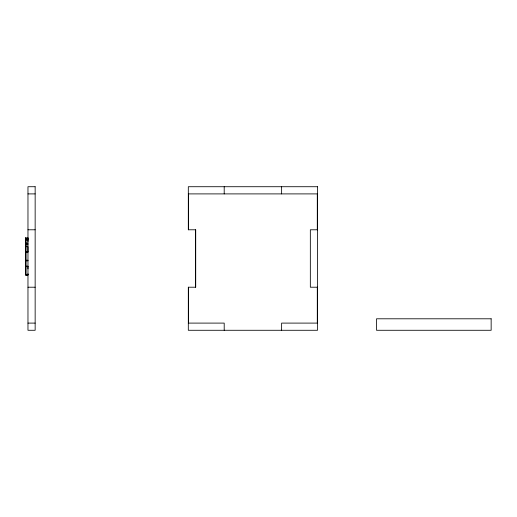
<?xml version="1.0" encoding="UTF-8"?>
<svg xmlns="http://www.w3.org/2000/svg" width="517" height="517" viewBox="0 0 517 517"><rect width="100%" height="100%" fill="white"/><g stroke="black" fill="none" stroke-linecap="round" stroke-linejoin="round"><path stroke-width="0.78" d="M25.85 275.122L25.85 237.587L25.85 275.122L27.97 275.122M27.97 274.514L27.97 273.758M27.97 268.866L27.97 266.177L25.85 266.177M27.97 241.607L27.97 239.791M27.97 239.41L27.97 238.654L25.85 238.654M27.97 237.587L27.97 238.124L25.85 238.117M27.97 193.901L35.15 193.901M188.317 193.901L317.516 193.901M27.97 229.787L35.15 229.787M317.516 229.787L310.336 229.787L310.336 287.213L317.516 287.213M25.85 238.764L27.97 238.764M25.85 239.028L27.97 239.028M25.85 240.017L27.97 240.017M25.85 243.061L27.97 243.061M25.85 243.921L27.97 243.921M25.85 244.793L27.97 244.793M25.85 246.687L27.97 246.687L27.97 252.302L25.85 252.302M25.85 251.695L27.97 251.695M25.85 260.258L27.97 260.258M25.85 260.794L27.97 260.794M25.85 266.63L27.97 266.63M25.85 274.443L27.97 274.443M25.85 274.514L27.97 274.572M25.85 274.818L27.97 274.818L25.85 274.973M27.97 287.213L35.15 287.213M27.97 323.099L35.15 323.099M188.317 323.099L224.204 323.099L224.204 330.279M317.516 323.099L281.623 323.099L281.623 330.279M317.296 193.901L317.296 229.787M317.296 287.213L317.296 323.099M281.623 186.721L281.623 193.901M224.204 186.721L224.204 193.901M195.491 229.787L195.491 287.213M188.531 193.901L188.531 229.787M188.531 287.213L188.531 323.099M35.15 186.721L27.97 186.721L27.97 330.279L35.15 330.279L35.15 186.721M317.516 186.721L188.317 186.721L188.317 229.787L195.71 229.787L195.71 287.213L188.317 287.213L188.317 330.279L317.516 330.279L317.516 186.721M491.15 318.795L376.538 318.795L376.538 330.279L491.15 330.279L491.15 318.795"/></g></svg>
